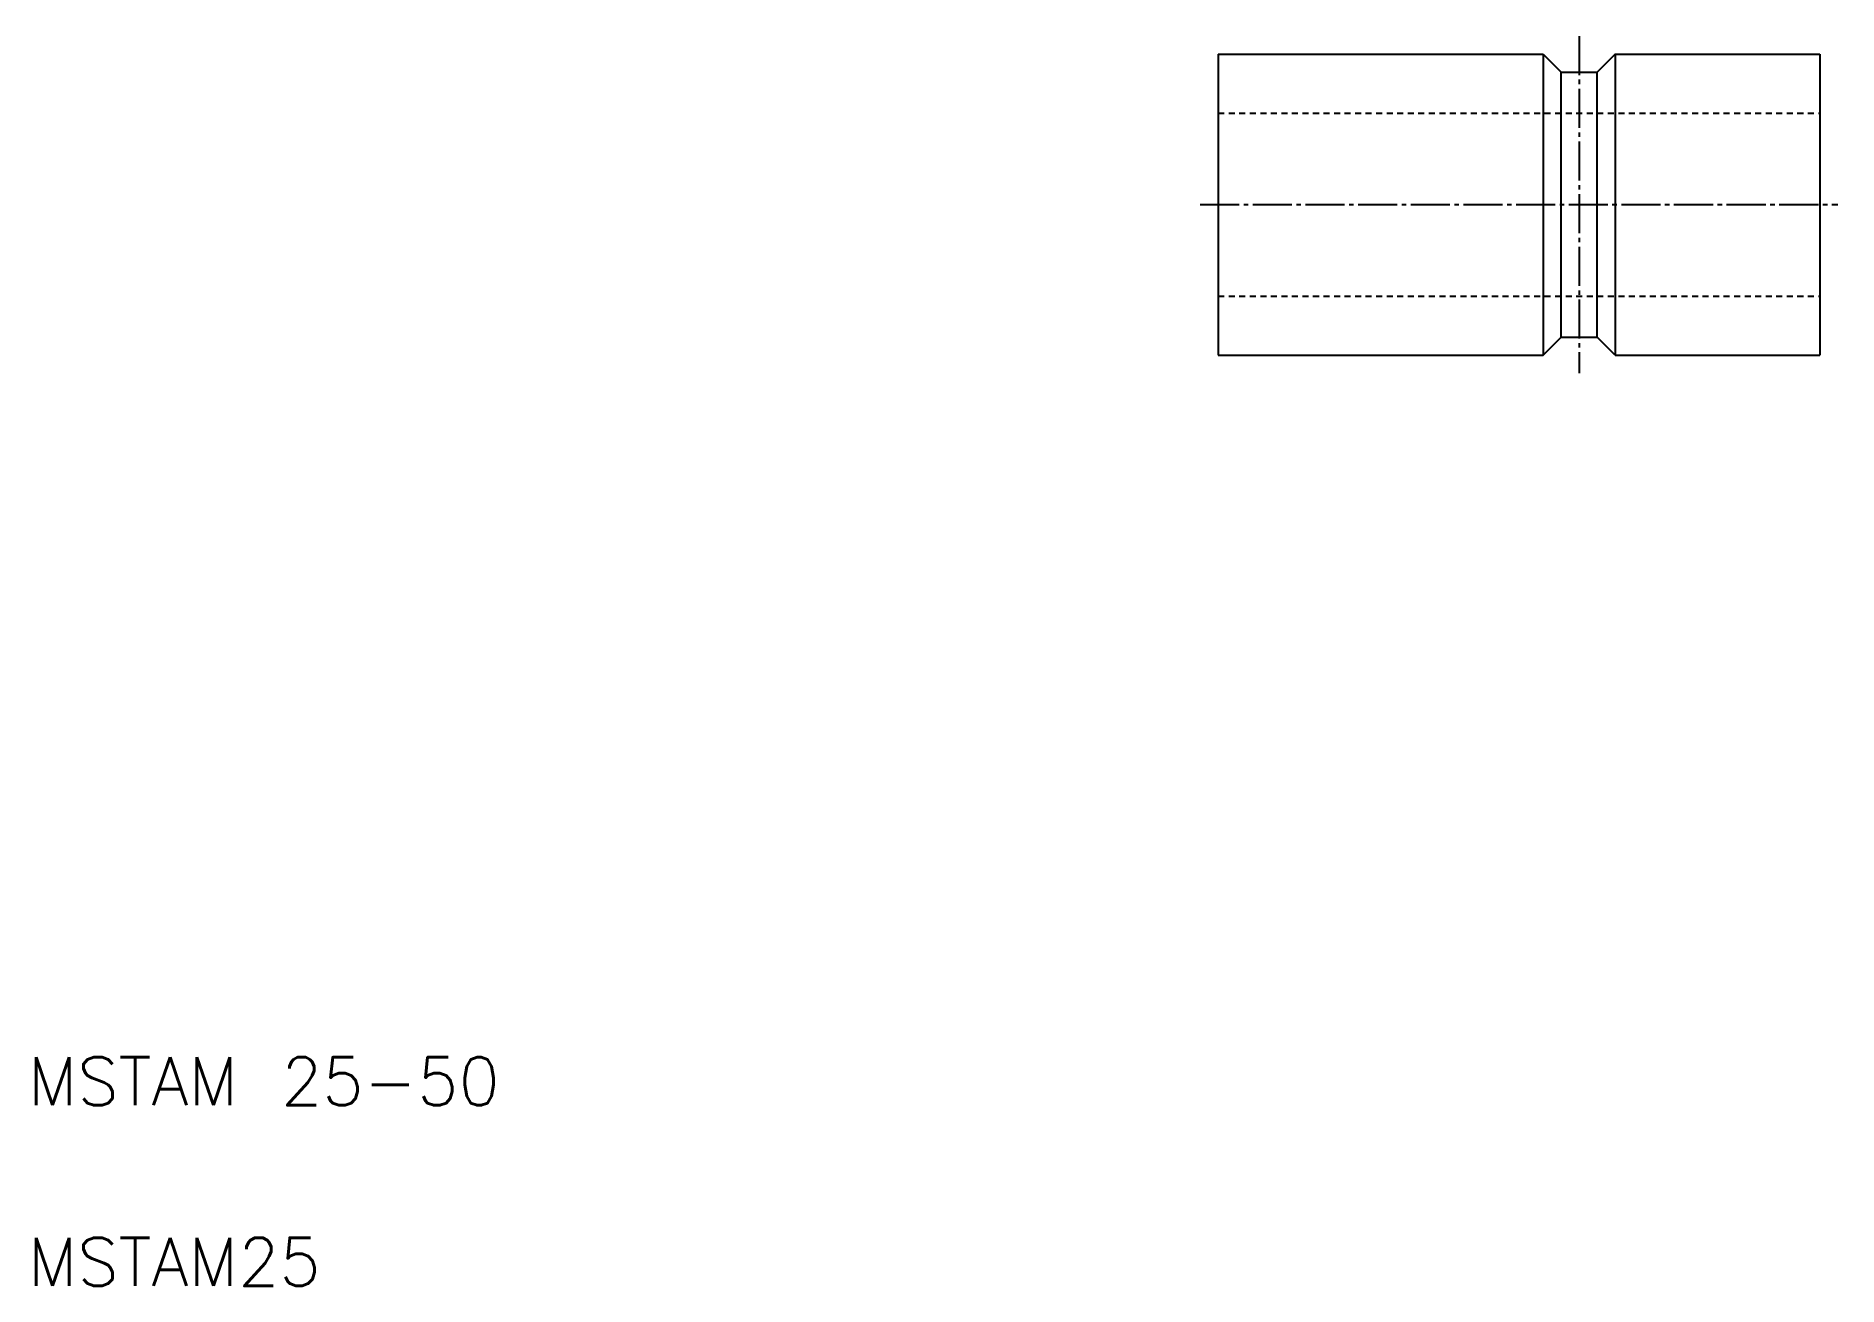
# Model space of a CAD drawing. Extents: x 11 to 160, y 10 to 114.
import ezdxf

# ---------------------------------------------------------------- set-up
doc = ezdxf.new("R2010")
doc.units = 0
doc.header["$LTSCALE"] = 0.25
doc.linetypes.add('CENTER', pattern=[17.5, 13, -1.5, 1.5, -1.5])
doc.linetypes.add('DASHED', pattern=[3.5, 2, -1.5])
doc.layers.get('0').update_dxf_attribs({"linetype": 'CONTINUOUS'})
doc.layers.add('CENTER', color=1, linetype='CENTER')
doc.styles.get("Standard").update_dxf_attribs({"font": 'txt', "bigfont": 'BIGFONT'})

msp = doc.modelspace()

# ---------------------------------------------------------------- linework, layer by layer
for p, q in [((108.93, 112.31), (108.93, 87.31)), ((108.93, 112.31), (135.93, 112.31)), ((135.93, 112.31), (135.93, 87.31)), ((135.93, 112.31), (137.43, 110.81)), ((141.93, 112.31), (140.43, 110.81)), ((141.93, 112.31), (158.93, 112.31)), ((141.93, 112.31), (141.93, 87.31)), ((158.93, 112.31), (158.93, 87.31)), ((137.43, 88.81), (137.43, 110.81)), ((137.43, 110.81), (140.43, 110.81)), ((140.43, 88.81), (140.43, 110.81)), ((158.93, 106.06), (158.93, 106.06)), ((158.93, 99.81), (158.93, 99.81)), ((135.93, 87.31), (137.43, 88.81)), ((137.43, 88.81), (140.43, 88.81)), ((141.93, 87.31), (140.43, 88.81)), ((108.93, 87.31), (135.93, 87.31)), ((141.93, 87.31), (158.93, 87.31))]:
    msp.add_line(p, q)
at = {"color": 3, "linetype": 'DASHED'}
for p, q in [((108.93, 107.41), (158.93, 107.41)), ((108.93, 92.21), (158.93, 92.21))]:
    msp.add_line(p, q, dxfattribs=at)
at = {"layer": 'CENTER', "color": 1, "linetype": 'CENTER'}
for p, q in [((138.93, 113.81), (138.93, 85.81)), ((107.43, 99.81), (160.43, 99.81))]:
    msp.add_line(p, q, dxfattribs=at)

# ---------------------------------------------------------------- texts
for s, p in [('MSTAM 25-50', (10, 25)), ('MSTAM25', (10, 10))]:
    msp.add_text(s, height=4).set_placement(p)

doc.saveas('drawing.dxf')
